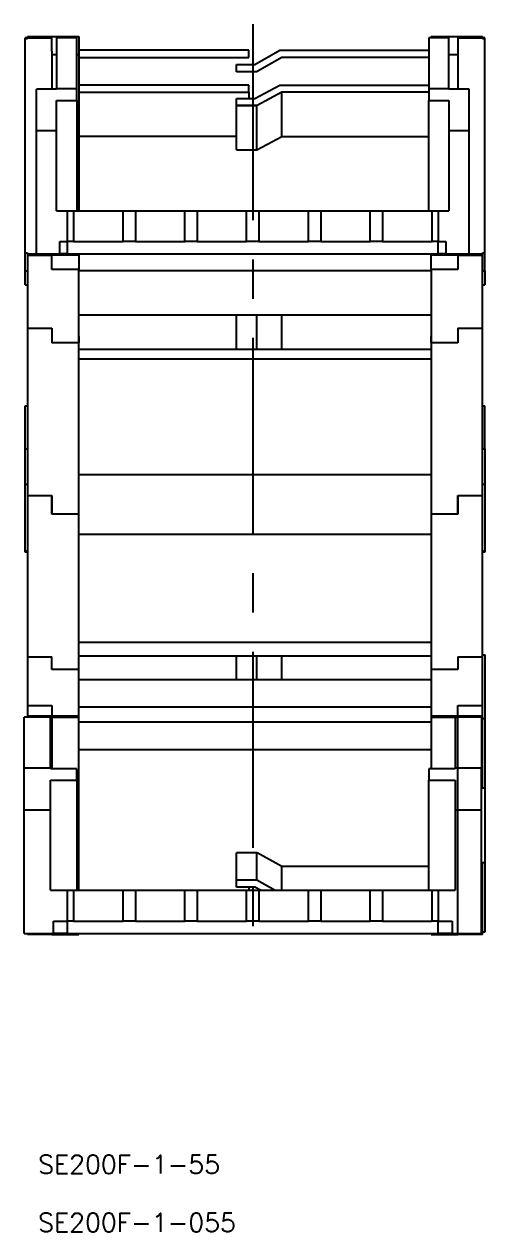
# Model space of a CAD drawing. Extents: x -175 to 589, y -294 to 74.
# Drawn here: x -174.6 to -100, y -293.5 to -98 of the extents above; entities that cross this region are included whole.
import ezdxf

# ---------------------------------------------------------------- set-up
doc = ezdxf.new("R2010")
doc.units = 0
doc.linetypes.add('CENTER', pattern=[50.8, 31.75, -6.35, 6.35, -6.35])
doc.layers.get('0').update_dxf_attribs({"linetype": 'CONTINUOUS'})
doc.layers.add('CENTER', color=1, linetype='CONTINUOUS')
doc.styles.get("Standard").update_dxf_attribs({"font": 'txt.shx', "height": 3, "bigfont": 'bigfont.shx'})

# ---------------------------------------------------------------- blocks, each defined once
blk = doc.blocks.new('*U2')
at = {"color": 7, "linetype": 'CONTINUOUS'}
blk.add_text('SE200F-1-055', height=3, dxfattribs=at).set_placement((-172.29, -293.51))
blk = doc.blocks.new('*U3')
at = {"color": 7, "linetype": 'CONTINUOUS'}
blk.add_text('SE200F-1-55', height=3, dxfattribs=at).set_placement((-172.29, -284.09))

msp = doc.modelspace()

# ---------------------------------------------------------------- linework, layer by layer
at = {"color": 7, "linetype": 'CONTINUOUS'}
for p, q in [((-174, -100.2), (-174.4, -100.2)), ((-174.4, -100.379492), (-174.4, -100.2)), ((-174.4, -100.379492), (-174.4, -100.2)), ((-174.4, -135.020508), (-174.4, -100.379492)), ((-174, -100.379492), (-174.4, -100.379492)), ((-174, -100), (-170.05, -100)), ((-174, -100), (-174, -100.2)), ((-174, -100.2), (-170.05, -100.2)), ((-174, -100.2), (-174, -100.379492)), ((-170.05, -100), (-165.7, -100)), ((-170.05, -100.2), (-170.05, -100)), ((-170.05, -102.347801), (-170.05, -100.2)), ((-169.3, -100.2), (-169.3, -108.465079)), ((-166.05, -100.2), (-169.3, -100.2)), ((-166.05, -108.465079), (-166.05, -100.2)), ((-165.7, -100), (-165.7, -102.960597)), ((-109.05, -100.2), (-109.05, -108.465079)), ((-105.8, -100.2), (-109.05, -100.2)), ((-108.7, -100), (-104.35, -100)), ((-108.7, -100.2), (-108.7, -100)), ((-105.8, -108.465079), (-105.8, -100.2)), ((-104.35, -100), (-100.4, -100)), ((-104.35, -100), (-104.35, -100.2)), ((-104.35, -100.2), (-100.4, -100.2)), ((-104.35, -100.2), (-104.35, -102.347801)), ((-100.4, -100.2), (-100.4, -100)), ((-100, -100.2), (-100.4, -100.2)), ((-100.4, -100.379492), (-100.4, -100.2)), ((-100.4, -100.379492), (-100.4, -100.2)), ((-100.4, -100.379492), (-100.4, -100.2)), ((-100, -100.379492), (-100.4, -100.379492)), ((-100, -100.379492), (-100, -100.2)), ((-100, -100.379492), (-100, -100.2)), ((-100, -135.020508), (-100, -100.379492)), ((-170.045, -102.347801), (-170.05, -102.347801)), ((-170.045, -108.540322), (-170.045, -102.347801)), ((-169.3, -102.960597), (-170.045, -102.960597)), ((-165.7, -102.960597), (-166.05, -102.960597)), ((-138.2, -102.2), (-165.7, -102.2)), ((-165.7, -102.960597), (-165.7, -128.238959)), ((-165.7, -103.4), (-138.2, -103.4)), ((-138.2, -103.4), (-138.2, -102.2)), ((-137.2, -104.509401), (-133.2, -102.2)), ((-132.878461, -103.4), (-136.841259, -105.687923)), ((-133.2, -102.2), (-109.05, -102.2)), ((-109.05, -103.4), (-132.878461, -103.4)), ((-104.355, -102.960597), (-105.8, -102.960597)), ((-104.355, -102.347801), (-104.355, -108.540322)), ((-104.35, -102.347801), (-104.355, -102.347801)), ((-140.2, -104.509401), (-137.2, -104.509401)), ((-140.2, -105.687923), (-140.2, -104.509401)), ((-140.2, -105.687923), (-136.841259, -105.687923)), ((-140.2, -105.709401), (-140.2, -105.687923)), ((-136.878461, -105.709401), (-140.2, -105.709401)), ((-136.841259, -105.687923), (-136.878461, -105.709401)), ((-169.3, -108.540288), (-172.55, -108.540288)), ((-172.55, -115.2), (-172.55, -108.540288)), ((-166.05, -108.465079), (-169.3, -108.465079)), ((-169.3, -108.465079), (-169.3, -108.540288)), ((-166.05, -110.376915), (-166.05, -108.465079)), ((-138.2, -107.901982), (-165.7, -107.901982)), ((-165.7, -109.021945), (-138.2, -109.021945)), ((-138.2, -109.021945), (-138.2, -107.901982)), ((-138.2, -109.021945), (-138.2, -110.057352)), ((-137.2, -110.057352), (-133.2, -107.901982)), ((-132.878461, -109.021945), (-136.841259, -111.15727)), ((-133.2, -107.901982), (-109.05, -107.901982)), ((-109.05, -109.021945), (-132.878461, -109.021945)), ((-132.878461, -116.203753), (-132.878461, -109.021945)), ((-105.8, -108.465079), (-109.05, -108.465079)), ((-109.05, -108.465079), (-109.05, -110.376915)), ((-105.8, -108.540288), (-105.8, -108.465079)), ((-102.55, -108.540288), (-105.8, -108.540288)), ((-102.55, -115.2), (-102.55, -108.540288)), ((-169.3, -110.376915), (-166.05, -110.376915)), ((-169.3, -115.2), (-169.3, -110.376915)), ((-166.05, -110.376915), (-166.05, -128.2)), ((-140.2, -110.057352), (-137.2, -110.057352)), ((-140.2, -111.15727), (-140.2, -110.057352)), ((-140.2, -111.15727), (-136.841259, -111.15727)), ((-140.2, -111.18443), (-140.2, -111.15727)), ((-136.878461, -111.18443), (-140.2, -111.18443)), ((-140.2, -118.359124), (-140.2, -111.18443)), ((-136.877397, -111.183654), (-136.878461, -111.18443)), ((-136.877397, -111.183654), (-136.878461, -111.18443)), ((-136.878461, -118.359124), (-136.878461, -111.18443)), ((-136.876334, -111.182878), (-136.877397, -111.183654)), ((-136.876334, -111.182878), (-136.877397, -111.183654)), ((-136.87527, -111.182102), (-136.876334, -111.182878)), ((-136.87527, -111.182102), (-136.876334, -111.182878)), ((-136.874206, -111.181325), (-136.87527, -111.182102)), ((-136.874206, -111.181325), (-136.87527, -111.182102)), ((-136.873143, -111.180549), (-136.874206, -111.181325)), ((-136.873143, -111.180549), (-136.874206, -111.181325)), ((-136.87208, -111.179773), (-136.873143, -111.180549)), ((-136.87208, -111.179773), (-136.873143, -111.180549)), ((-136.871016, -111.178997), (-136.87208, -111.179773)), ((-136.871016, -111.178997), (-136.87208, -111.179773)), ((-136.869953, -111.178221), (-136.871016, -111.178997)), ((-136.869953, -111.178221), (-136.871016, -111.178997)), ((-136.868889, -111.177445), (-136.869953, -111.178221)), ((-136.868889, -111.177445), (-136.869953, -111.178221)), ((-136.867826, -111.176668), (-136.868889, -111.177445)), ((-136.867826, -111.176668), (-136.868889, -111.177445)), ((-136.866763, -111.175892), (-136.867826, -111.176668)), ((-136.866763, -111.175892), (-136.867826, -111.176668)), ((-136.8657, -111.175116), (-136.866763, -111.175892)), ((-136.8657, -111.175116), (-136.866763, -111.175892)), ((-136.864637, -111.17434), (-136.8657, -111.175116)), ((-136.864637, -111.17434), (-136.8657, -111.175116)), ((-136.863574, -111.173564), (-136.864637, -111.17434)), ((-136.863574, -111.173564), (-136.864637, -111.17434)), ((-136.862511, -111.172788), (-136.863574, -111.173564)), ((-136.862511, -111.172788), (-136.863574, -111.173564)), ((-136.861448, -111.172012), (-136.862511, -111.172788)), ((-136.861448, -111.172012), (-136.862511, -111.172788)), ((-136.860385, -111.171236), (-136.861448, -111.172012)), ((-136.860385, -111.171236), (-136.861448, -111.172012)), ((-136.859322, -111.17046), (-136.860385, -111.171236)), ((-136.859322, -111.17046), (-136.860385, -111.171236)), ((-136.858259, -111.169684), (-136.859322, -111.17046)), ((-136.858259, -111.169684), (-136.859322, -111.17046)), ((-136.857196, -111.168908), (-136.858259, -111.169684)), ((-136.857196, -111.168908), (-136.858259, -111.169684)), ((-136.856133, -111.168132), (-136.857196, -111.168908)), ((-136.856133, -111.168132), (-136.857196, -111.168908)), ((-136.855071, -111.167356), (-136.856133, -111.168132)), ((-136.855071, -111.167356), (-136.856133, -111.168132)), ((-136.854008, -111.16658), (-136.855071, -111.167356)), ((-136.854008, -111.16658), (-136.855071, -111.167356)), ((-136.852945, -111.165804), (-136.854008, -111.16658)), ((-136.852945, -111.165804), (-136.854008, -111.16658)), ((-136.851883, -111.165028), (-136.852945, -111.165804)), ((-136.851883, -111.165028), (-136.852945, -111.165804)), ((-136.85082, -111.164252), (-136.851883, -111.165028)), ((-136.85082, -111.164252), (-136.851883, -111.165028)), ((-136.849758, -111.163476), (-136.85082, -111.164252)), ((-136.849758, -111.163476), (-136.85082, -111.164252)), ((-136.848695, -111.162701), (-136.849758, -111.163476)), ((-136.848695, -111.162701), (-136.849758, -111.163476)), ((-136.847633, -111.161925), (-136.848695, -111.162701)), ((-136.847633, -111.161925), (-136.848695, -111.162701)), ((-136.84657, -111.161149), (-136.847633, -111.161925)), ((-136.84657, -111.161149), (-136.847633, -111.161925)), ((-136.845508, -111.160373), (-136.84657, -111.161149)), ((-136.845508, -111.160373), (-136.84657, -111.161149)), ((-136.844446, -111.159597), (-136.845508, -111.160373)), ((-136.844446, -111.159597), (-136.845508, -111.160373)), ((-136.843384, -111.158821), (-136.844446, -111.159597)), ((-136.843384, -111.158821), (-136.844446, -111.159597)), ((-136.842322, -111.158046), (-136.843384, -111.158821)), ((-136.842322, -111.158046), (-136.843384, -111.158821)), ((-136.841259, -111.15727), (-136.842322, -111.158046)), ((-136.841259, -111.15727), (-136.842322, -111.158046)), ((-109.05, -128.2), (-109.05, -110.376915)), ((-109.05, -110.376915), (-105.8, -110.376915)), ((-105.8, -110.376915), (-105.8, -115.2)), ((-172.55, -135.2), (-172.55, -115.2)), ((-172.55, -115.2), (-169.3, -115.2)), ((-169.3, -128.2), (-169.3, -115.2)), ((-105.8, -115.2), (-105.8, -128.2)), ((-105.8, -115.2), (-102.55, -115.2)), ((-102.55, -135.2), (-102.55, -115.2)), ((-140.2, -116.203753), (-165.7, -116.203753)), ((-136.878461, -118.359124), (-132.878461, -116.203753)), ((-132.878461, -116.203753), (-109.05, -116.203753)), ((-140.2, -118.359124), (-136.878461, -118.359124)), ((-169.3, -128.2), (-167.55, -128.2)), ((-167.55, -133.2), (-167.55, -128.2)), ((-167.55, -128.2), (-166.55, -128.2)), ((-166.55, -128.2), (-158.55, -128.2)), ((-166.55, -128.2), (-166.55, -133.2)), ((-158.55, -128.2), (-156.55, -128.2)), ((-158.55, -133.2), (-158.55, -128.2)), ((-156.55, -128.2), (-148.55, -128.2)), ((-156.55, -128.2), (-156.55, -133.2)), ((-148.55, -133.2), (-148.55, -128.2)), ((-148.55, -128.2), (-146.55, -128.2)), ((-146.55, -128.2), (-138.55, -128.2)), ((-146.55, -128.2), (-146.55, -133.2)), ((-138.55, -128.2), (-136.55, -128.2)), ((-138.55, -133.2), (-138.55, -128.2)), ((-136.55, -128.2), (-128.55, -128.2)), ((-136.55, -128.2), (-136.55, -133.2)), ((-128.55, -128.2), (-126.55, -128.2)), ((-128.55, -133.2), (-128.55, -128.2)), ((-126.55, -128.2), (-118.55, -128.2)), ((-126.55, -128.2), (-126.55, -133.2)), ((-118.55, -128.2), (-116.55, -128.2)), ((-118.55, -133.2), (-118.55, -128.2)), ((-116.55, -128.2), (-108.55, -128.2)), ((-116.55, -128.2), (-116.55, -133.2)), ((-108.55, -128.2), (-107.55, -128.2)), ((-108.55, -133.2), (-108.55, -128.2)), ((-107.55, -128.2), (-107.55, -133.2)), ((-107.55, -128.2), (-105.8, -128.2)), ((-168.8, -133.2), (-167.55, -133.2)), ((-168.8, -135.2), (-168.8, -133.2)), ((-166.55, -133.2), (-167.55, -133.2)), ((-167.55, -135.2), (-167.55, -133.2)), ((-166.55, -133.2), (-158.55, -133.2)), ((-156.55, -133.2), (-158.55, -133.2)), ((-156.55, -133.2), (-148.55, -133.2)), ((-146.55, -133.2), (-148.55, -133.2)), ((-146.55, -133.2), (-138.55, -133.2)), ((-136.55, -133.2), (-138.55, -133.2)), ((-136.55, -133.2), (-128.55, -133.2)), ((-126.55, -133.2), (-128.55, -133.2)), ((-126.55, -133.2), (-118.55, -133.2)), ((-116.55, -133.2), (-118.55, -133.2)), ((-116.55, -133.2), (-108.55, -133.2)), ((-107.55, -133.2), (-108.55, -133.2)), ((-107.55, -133.2), (-106.3, -133.2)), ((-107.55, -135.2), (-107.55, -133.2)), ((-106.3, -133.2), (-106.3, -135.2)), ((-174.4, -140.218158), (-174.4, -135.020508)), ((-174.4, -137.960214), (-174.4, -135.020508)), ((-174.4, -137.960214), (-174.4, -135.020508)), ((-174.4, -135.020508), (-174, -135.020508)), ((-174, -135.020508), (-174, -135.2)), ((-174, -135.020508), (-174, -135.2)), ((-174, -135.020508), (-174, -135.2)), ((-174, -135.2), (-172.55, -135.2)), ((-174, -135.2), (-174, -135.4)), ((-174, -135.4), (-170.05, -135.4)), ((-174, -135.4), (-174, -147.218531)), ((-172.55, -135.2), (-168.8, -135.2)), ((-170.05, -137.738545), (-170.05, -135.2)), ((-170.05, -135.4), (-170.05, -135.2)), ((-165.7, -135.4), (-170.05, -135.4)), ((-167.55, -135.2), (-168.8, -135.2)), ((-167.55, -135.2), (-107.55, -135.2)), ((-165.7, -135.2), (-165.7, -135.4)), ((-165.7, -135.4), (-165.7, -137.738545)), ((-108.7, -135.4), (-108.7, -135.2)), ((-104.35, -135.4), (-108.7, -135.4)), ((-108.7, -137.738545), (-108.7, -135.4)), ((-106.3, -135.2), (-107.55, -135.2)), ((-106.3, -135.2), (-102.55, -135.2)), ((-104.35, -135.2), (-104.35, -135.4)), ((-104.35, -135.4), (-100.4, -135.4)), ((-104.35, -135.4), (-104.35, -137.738545)), ((-102.55, -135.2), (-100.4, -135.2)), ((-100.4, -135.020508), (-100, -135.020508)), ((-100.4, -135.2), (-100.4, -135.020508)), ((-100.4, -135.4), (-100.4, -135.2)), ((-100.4, -147.218531), (-100.4, -135.4)), ((-100, -137.960214), (-100, -135.020508)), ((-100, -137.960214), (-100, -135.020508)), ((-174.4, -137.960214), (-174, -137.960214)), ((-165.7, -137.738545), (-170.05, -137.738545)), ((-165.7, -150.737617), (-165.7, -137.738545)), ((-108.7, -137.954332), (-165.7, -137.954332)), ((-104.35, -137.738545), (-108.7, -137.738545)), ((-108.7, -137.738545), (-108.7, -149.610023)), ((-100.4, -137.960214), (-100, -137.960214)), ((-100, -137.960214), (-100, -140.218158)), ((-174.4, -140.218158), (-174, -140.218158)), ((-100.4, -140.218158), (-100, -140.218158)), ((-108.7, -145.136139), (-165.7, -145.136139)), ((-140.2, -150.674642), (-140.2, -145.136139)), ((-136.878461, -150.674642), (-136.878461, -145.136139)), ((-132.878461, -150.674642), (-132.878461, -145.136139)), ((-174, -147.218531), (-174, -174.32844)), ((-174, -147.218531), (-170.05, -147.218531)), ((-170.05, -147.218531), (-170.05, -149.610023)), ((-165.7, -148.570287), (-165.7, -149.610023)), ((-108.7, -149.610023), (-108.7, -148.570287)), ((-104.35, -147.218531), (-100.4, -147.218531)), ((-104.35, -147.218531), (-104.35, -149.610023)), ((-100.4, -174.32844), (-100.4, -147.218531)), ((-165.7, -149.610023), (-170.05, -149.610023)), ((-165.7, -177.320822), (-165.7, -149.610023)), ((-108.7, -149.610023), (-108.7, -177.320822)), ((-104.35, -149.610023), (-108.7, -149.610023)), ((-108.7, -150.674642), (-165.7, -150.674642)), ((-108.7, -152.255003), (-165.7, -152.255003)), ((-174.4, -166.733764), (-174.4, -159.788126)), ((-174.4, -166.733764), (-174.4, -159.788126)), ((-174.4, -159.788126), (-174, -159.788126)), ((-100.4, -159.788126), (-100, -159.788126)), ((-100, -166.733764), (-100, -159.788126)), ((-174.4, -172.464748), (-174.4, -166.733764)), ((-174.4, -166.733764), (-174, -166.733764)), ((-174, -166.733764), (-174, -168.739575)), ((-100.4, -166.733764), (-100, -166.733764)), ((-100, -166.733764), (-100, -172.464748)), ((-174, -168.739575), (-174, -200.43765)), ((-174.4, -183.288126), (-174.4, -171.670304)), ((-174.4, -183.288126), (-174.4, -171.670304)), ((-108.7, -170.981076), (-165.7, -170.981076)), ((-100, -171.670304), (-100, -183.288126)), ((-100, -171.670304), (-100, -183.288126)), ((-174.4, -172.464748), (-174, -172.464748)), ((-100.4, -172.464748), (-100, -172.464748)), ((-100, -172.464748), (-100, -177.733318)), ((-174, -174.32844), (-170.05, -174.32844)), ((-170.05, -177.320822), (-170.05, -174.32844)), ((-170.05, -174.32844), (-170.05, -177.320822)), ((-104.35, -174.32844), (-100.4, -174.32844)), ((-104.35, -174.32844), (-104.35, -177.320822)), ((-104.35, -177.320822), (-104.35, -174.32844)), ((-100.4, -200.43765), (-100.4, -174.32844)), ((-165.7, -177.320822), (-170.05, -177.320822)), ((-165.7, -209.018897), (-165.7, -177.320822)), ((-108.7, -177.320822), (-108.7, -202.460865)), ((-104.35, -177.320822), (-108.7, -177.320822)), ((-108.7, -180.60583), (-165.7, -180.60583)), ((-174.4, -183.464301), (-174.4, -183.288126)), ((-174.4, -183.288126), (-174, -183.288126)), ((-174, -183.464301), (-174.4, -183.464301)), ((-100.4, -183.288126), (-100, -183.288126)), ((-100, -183.464301), (-100.4, -183.464301)), ((-100, -183.288126), (-100, -183.464301)), ((-108.7, -198.118579), (-165.7, -198.118579)), ((-174, -200.43765), (-170.05, -200.43765)), ((-174, -200.43765), (-174, -208.276068)), ((-174, -200.43765), (-174, -201.867527)), ((-170.05, -202.460865), (-170.05, -200.43765)), ((-108.7, -200.29194), (-165.7, -200.29194)), ((-140.2, -204.141176), (-140.2, -200.29194)), ((-136.878461, -204.141176), (-136.878461, -200.29194)), ((-132.878461, -204.141176), (-132.878461, -200.29194)), ((-104.35, -200.43765), (-100.4, -200.43765)), ((-104.35, -200.43765), (-104.35, -202.460865)), ((-100.4, -200.12168), (-100, -200.12168)), ((-100.4, -200.302191), (-100.4, -200.12168)), ((-100.4, -208.276068), (-100.4, -200.43765)), ((-100.4, -201.867527), (-100.4, -200.43765)), ((-100, -200.12168), (-100, -200.067449)), ((-100, -200.12168), (-100, -200.067449)), ((-100, -200.12168), (-100, -210.379492)), ((-165.7, -202.460865), (-170.05, -202.460865)), ((-165.7, -210), (-165.7, -202.460865)), ((-104.35, -202.460865), (-108.7, -202.460865)), ((-108.7, -202.460865), (-108.7, -210.2)), ((-108.7, -204.141176), (-165.7, -204.141176)), ((-174, -208.276068), (-170.05, -208.276068)), ((-174, -208.276068), (-174, -210)), ((-170.05, -208.276068), (-170.05, -210.2)), ((-108.7, -208.546633), (-165.7, -208.546633)), ((-104.35, -208.276068), (-100.4, -208.276068)), ((-104.35, -210), (-104.35, -208.276068)), ((-100.4, -210), (-100.4, -208.276068)), ((-174.55, -218.465079), (-174.55, -210.2)), ((-170.3, -210.2), (-174.55, -210.2)), ((-174, -210), (-170.05, -210)), ((-174, -210), (-174, -210.2)), ((-170.3, -218.465079), (-170.3, -210.2)), ((-170.05, -210), (-165.7, -210)), ((-170.05, -210), (-170.05, -210.2)), ((-170.05, -210.2), (-170.05, -218.540301)), ((-170.05, -210.2), (-165.7, -210.2)), ((-165.7, -210.2), (-165.7, -210)), ((-165.7, -238.243576), (-165.7, -210.2)), ((-165.7, -238.199949), (-165.7, -210.2)), ((-108.7, -211), (-165.7, -211)), ((-108.7, -210), (-104.35, -210)), ((-108.7, -210), (-108.7, -210.2)), ((-108.7, -210.2), (-108.7, -218.515313)), ((-108.7, -210.2), (-108.7, -218.540301)), ((-108.7, -210.2), (-104.35, -210.2)), ((-104.8, -210.2), (-104.8, -218.465079)), ((-104.35, -210), (-100.4, -210)), ((-104.35, -210.2), (-104.35, -210)), ((-104.35, -245.16079), (-104.35, -210.2)), ((-100.55, -210.2), (-104.35, -210.2)), ((-100.55, -210.2), (-100.55, -218.465079)), ((-100.4, -212.960597), (-100.4, -210)), ((-100.4, -210.379492), (-100, -210.379492)), ((-100, -210.379492), (-100, -221.7)), ((-170.3, -212.960597), (-170.05, -212.960597)), ((-100.4, -212.960597), (-100.55, -212.960597)), ((-100.4, -221.700004), (-100.4, -212.960597)), ((-108.7, -215.5), (-165.7, -215.5)), ((-170.3, -218.465079), (-174.55, -218.465079)), ((-174.55, -225.2), (-174.55, -218.465079)), ((-170.3, -218.540288), (-170.3, -218.465079)), ((-166.05, -218.540288), (-170.3, -218.540288)), ((-166.05, -220.376915), (-166.05, -218.540288)), ((-104.8, -218.540288), (-109.05, -218.540288)), ((-109.05, -218.540288), (-109.05, -220.376915)), ((-100.55, -218.465079), (-104.8, -218.465079)), ((-104.8, -218.465079), (-104.8, -218.540288)), ((-100.55, -225.2), (-100.55, -218.465079)), ((-170.3, -220.376915), (-166.05, -220.376915)), ((-170.3, -225.2), (-170.3, -220.376915)), ((-166.05, -220.376915), (-166.05, -238.2)), ((-109.05, -220.376915), (-104.8, -220.376915)), ((-109.05, -238.2), (-109.05, -220.376915)), ((-104.8, -220.376915), (-104.8, -225.2)), ((-100, -221.7), (-100.55, -221.7)), ((-100, -221.7), (-100, -227.7)), ((-100, -221.7), (-100, -227.7)), ((-100, -221.7), (-100, -227.7)), ((-174.55, -225.2), (-170.3, -225.2)), ((-174.55, -245.2), (-174.55, -225.2)), ((-170.3, -238.2), (-170.3, -225.2)), ((-104.8, -225.2), (-100.55, -225.2)), ((-104.8, -225.2), (-104.8, -238.2)), ((-100.55, -245.2), (-100.55, -225.2)), ((-100, -227.7), (-100, -233.7)), ((-100, -227.7), (-100, -233.7)), ((-136.878461, -232.131449), (-140.2, -232.131449)), ((-140.2, -236.532542), (-140.2, -232.131449)), ((-136.878461, -236.532542), (-136.878461, -232.131449)), ((-132.878461, -234.379763), (-136.841259, -232.148036)), ((-109.05, -234.379763), (-132.878461, -234.379763)), ((-132.878461, -238.2), (-132.878461, -234.379763)), ((-100.55, -233.7), (-100, -233.7)), ((-100.4, -242.439403), (-100.4, -233.699996)), ((-100, -233.7), (-100, -245.020508)), ((-100, -233.7), (-100, -245.020508)), ((-100, -233.7), (-100, -245.020508)), ((-140.2, -236.532542), (-136.878461, -236.532542)), ((-140.2, -237.703068), (-140.2, -236.532542)), ((-136.878461, -236.532542), (-133.917616, -238.2)), ((-170.3, -238.2), (-167.55, -238.2)), ((-167.55, -243.2), (-167.55, -238.2)), ((-167.55, -238.2), (-166.55, -238.2)), ((-166.55, -238.2), (-158.55, -238.2)), ((-166.55, -238.2), (-166.55, -243.2)), ((-158.55, -243.2), (-158.55, -238.2)), ((-158.55, -238.2), (-156.55, -238.2)), ((-156.55, -238.2), (-148.55, -238.2)), ((-156.55, -238.2), (-156.55, -243.2)), ((-148.55, -243.2), (-148.55, -238.2)), ((-148.55, -238.2), (-146.55, -238.2)), ((-146.55, -238.2), (-146.55, -243.2)), ((-146.55, -238.2), (-138.55, -238.2)), ((-137.2, -237.703068), (-140.2, -237.703068)), ((-138.55, -238.2), (-136.55, -238.2)), ((-138.55, -243.2), (-138.55, -238.2)), ((-138.2, -237.703068), (-138.2, -238.2)), ((-136.317616, -238.2), (-137.2, -237.703068)), ((-136.55, -238.2), (-136.55, -243.2)), ((-136.55, -238.2), (-128.55, -238.2)), ((-128.55, -243.2), (-128.55, -238.2)), ((-128.55, -238.2), (-126.55, -238.2)), ((-126.55, -238.2), (-118.55, -238.2)), ((-126.55, -238.2), (-126.55, -243.2)), ((-118.55, -243.2), (-118.55, -238.2)), ((-118.55, -238.2), (-116.55, -238.2)), ((-116.55, -238.2), (-108.55, -238.2)), ((-116.55, -238.2), (-116.55, -243.2)), ((-108.55, -243.2), (-108.55, -238.2)), ((-108.55, -238.2), (-107.55, -238.2)), ((-107.55, -238.2), (-107.55, -243.2)), ((-107.55, -238.2), (-104.8, -238.2)), ((-169.8, -243.2), (-167.55, -243.2)), ((-169.8, -245.2), (-169.8, -243.2)), ((-167.55, -245.2), (-167.55, -243.2)), ((-166.55, -243.2), (-167.55, -243.2)), ((-166.55, -243.2), (-158.55, -243.2)), ((-156.55, -243.2), (-158.55, -243.2)), ((-156.55, -243.2), (-148.55, -243.2)), ((-146.55, -243.2), (-148.55, -243.2)), ((-146.55, -243.2), (-138.55, -243.2)), ((-136.55, -243.2), (-138.55, -243.2)), ((-136.55, -243.2), (-128.55, -243.2)), ((-126.55, -243.2), (-128.55, -243.2)), ((-126.55, -243.2), (-118.55, -243.2)), ((-116.55, -243.2), (-118.55, -243.2)), ((-116.55, -243.2), (-108.55, -243.2)), ((-107.55, -243.2), (-108.55, -243.2)), ((-107.55, -243.2), (-105.3, -243.2)), ((-107.55, -245.2), (-107.55, -243.2)), ((-105.3, -243.2), (-105.3, -245.2)), ((-100.55, -242.439403), (-100.4, -242.439403)), ((-100.4, -245.4), (-100.4, -242.439403)), ((-174.55, -245.2), (-169.8, -245.2)), ((-174, -245.2), (-174, -245.4)), ((-170.05, -245.4), (-174, -245.4)), ((-170.05, -245.2), (-170.05, -245.4)), ((-170.05, -245.4), (-165.7, -245.4)), ((-167.55, -245.2), (-169.8, -245.2)), ((-167.55, -245.2), (-107.55, -245.2)), ((-165.7, -245.4), (-165.7, -245.2)), ((-108.7, -245.2), (-108.7, -245.4)), ((-108.7, -245.4), (-104.35, -245.4)), ((-105.3, -245.2), (-107.55, -245.2)), ((-105.3, -245.2), (-100.55, -245.2)), ((-104.35, -245.4), (-104.35, -245.2)), ((-100.4, -245.4), (-104.35, -245.4)), ((-100, -245.020508), (-100.4, -245.020508))]:
    msp.add_line(p, q, dxfattribs=at)
at = {"layer": 'CENTER', "color": 1, "linetype": 'CENTER'}
msp.add_line((-137.55, -98), (-137.55, -247.2), dxfattribs=at)

# ---------------------------------------------------------------- block references
at = {"color": 7, "linetype": 'CONTINUOUS'}
for name in ['*U3', '*U2']:
    msp.add_blockref(name, (0, 0), dxfattribs=at)

doc.saveas('drawing.dxf')
